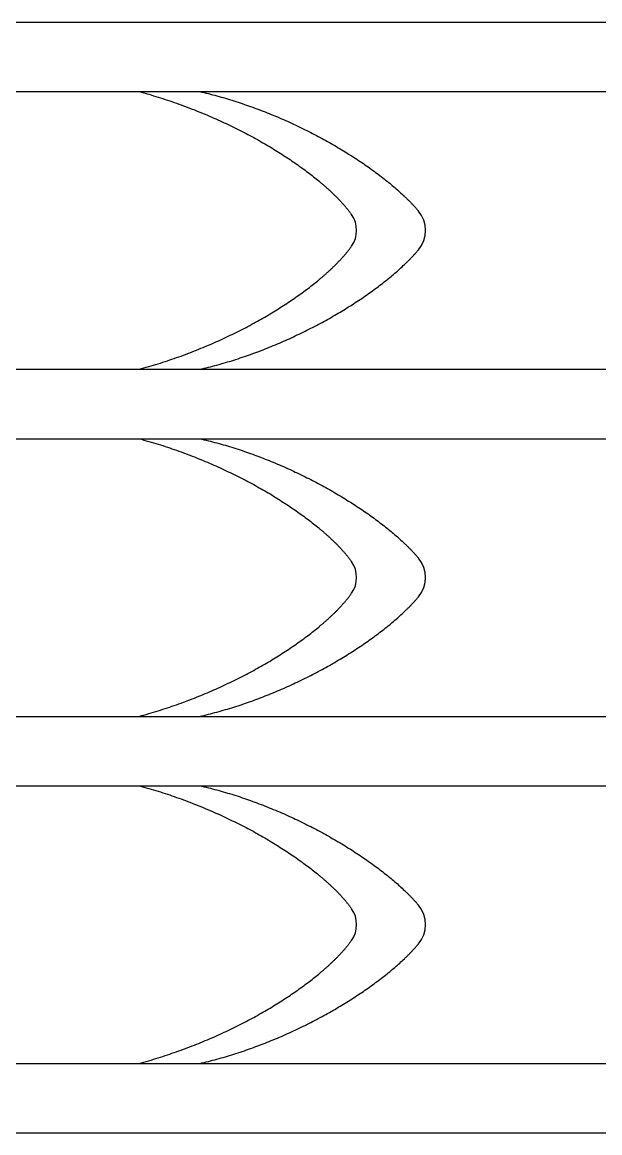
# Model space of a CAD drawing. Extents: x -111 to 2985, y -118 to 122.
# Drawn here: x 68.99 to 81.67, y -30.3 to -5.93 of the extents above; entities that cross this region are included whole.
import ezdxf

# ---------------------------------------------------------------- set-up
doc = ezdxf.new("R2010")
doc.units = 0
doc.layers.add('LAYER_03', color=5, linetype='CONTINUOUS')

msp = doc.modelspace()

# ---------------------------------------------------------------- linework, layer by layer
at = {"layer": 'LAYER_03'}
for points in [[(39.763, -5.931), (115.933, -5.931)], [(39.763, -7.454), (115.933, -7.454)], [(71.561, -7.454), (71.614, -7.468), (71.666, -7.483), (71.718, -7.498), (71.77, -7.513), (71.822, -7.528), (71.874, -7.543), (71.926, -7.559), (71.977, -7.575), (72.028, -7.591), (72.079, -7.607), (72.13, -7.624), (72.181, -7.64), (72.232, -7.657), (72.282, -7.674), (72.332, -7.692), (72.382, -7.709), (72.432, -7.727), (72.481, -7.745), (72.531, -7.763), (72.58, -7.781), (72.629, -7.799), (72.677, -7.818), (72.726, -7.837), (72.774, -7.855), (72.822, -7.874), (72.87, -7.894), (72.918, -7.913), (72.965, -7.933), (73.013, -7.952), (73.06, -7.972), (73.107, -7.992), (73.153, -8.012), (73.199, -8.033), (73.246, -8.053), (73.291, -8.073), (73.337, -8.094), (73.382, -8.115), (73.428, -8.136), (73.473, -8.157), (73.517, -8.178), (73.562, -8.199), (73.606, -8.221), (73.65, -8.242), (73.693, -8.264), (73.737, -8.285), (73.78, -8.307), (73.823, -8.329), (73.866, -8.351), (73.908, -8.373), (73.95, -8.395), (73.992, -8.418), (74.033, -8.44), (74.075, -8.462), (74.116, -8.485), (74.156, -8.508), (74.197, -8.53), (74.237, -8.553), (74.277, -8.576), (74.317, -8.599), (74.356, -8.621), (74.395, -8.644), (74.434, -8.667), (74.472, -8.69), (74.51, -8.714), (74.548, -8.737), (74.585, -8.76), (74.623, -8.783), (74.66, -8.806), (74.696, -8.83), (74.732, -8.853), (74.768, -8.876), (74.804, -8.9), (74.839, -8.923), (74.874, -8.947), (74.909, -8.97), (74.943, -8.993), (74.977, -9.017), (75.011, -9.04), (75.044, -9.064), (75.077, -9.087), (75.11, -9.111), (75.142, -9.134), (75.174, -9.158), (75.206, -9.181), (75.237, -9.204), (75.268, -9.228), (75.299, -9.251), (75.329, -9.274), (75.359, -9.298), (75.389, -9.321), (75.418, -9.344), (75.447, -9.367), (75.475, -9.391), (75.503, -9.414), (75.517, -9.425), (75.531, -9.437), (75.545, -9.448), (75.558, -9.46), (75.572, -9.471), (75.585, -9.483), (75.599, -9.494), (75.612, -9.506), (75.625, -9.517), (75.638, -9.529), (75.651, -9.54), (75.664, -9.551), (75.677, -9.563), (75.689, -9.574), (75.702, -9.586), (75.715, -9.597), (75.727, -9.608), (75.739, -9.619), (75.751, -9.631), (75.764, -9.642), (75.776, -9.653), (75.787, -9.664), (75.799, -9.676), (75.811, -9.687), (75.823, -9.698), (75.834, -9.709), (75.845, -9.72), (75.857, -9.731), (75.868, -9.742), (75.879, -9.753), (75.89, -9.764), (75.901, -9.775), (75.912, -9.786), (75.923, -9.797), (75.933, -9.808), (75.944, -9.819), (75.954, -9.83), (75.964, -9.841), (75.975, -9.852), (75.985, -9.863), (75.995, -9.873), (76.005, -9.884), (76.014, -9.895), (76.024, -9.906), (76.034, -9.916), (76.043, -9.927), (76.052, -9.937), (76.062, -9.948), (76.071, -9.959), (76.08, -9.969), (76.089, -9.98), (76.098, -9.99), (76.106, -10.001), (76.115, -10.011), (76.123, -10.021), (76.132, -10.032), (76.14, -10.042), (76.148, -10.052), (76.156, -10.062), (76.164, -10.073), (76.172, -10.083), (76.18, -10.093), (76.188, -10.103), (76.195, -10.113), (76.203, -10.123), (76.21, -10.133), (76.217, -10.143), (76.224, -10.153)], [(72.893, -7.454), (72.94, -7.465), (72.986, -7.476), (73.033, -7.487), (73.08, -7.498), (73.127, -7.51), (73.174, -7.522), (73.221, -7.535), (73.267, -7.547), (73.314, -7.56), (73.361, -7.573), (73.407, -7.586), (73.454, -7.6), (73.5, -7.614), (73.547, -7.628), (73.593, -7.642), (73.64, -7.657), (73.686, -7.671), (73.732, -7.686), (73.778, -7.701), (73.825, -7.717), (73.871, -7.733), (73.917, -7.748), (73.963, -7.764), (74.008, -7.781), (74.054, -7.797), (74.1, -7.814), (74.145, -7.831), (74.191, -7.848), (74.236, -7.865), (74.281, -7.883), (74.327, -7.9), (74.372, -7.918), (74.416, -7.936), (74.461, -7.954), (74.506, -7.973), (74.551, -7.991), (74.595, -8.01), (74.639, -8.029), (74.684, -8.048), (74.728, -8.067), (74.772, -8.087), (74.815, -8.106), (74.859, -8.126), (74.903, -8.146), (74.946, -8.166), (74.989, -8.186), (75.032, -8.206), (75.075, -8.227), (75.118, -8.247), (75.16, -8.268), (75.203, -8.289), (75.245, -8.31), (75.287, -8.331), (75.329, -8.352), (75.37, -8.374), (75.412, -8.395), (75.453, -8.417), (75.494, -8.439), (75.535, -8.46), (75.576, -8.482), (75.616, -8.504), (75.657, -8.527), (75.697, -8.549), (75.736, -8.571), (75.776, -8.594), (75.816, -8.616), (75.855, -8.639), (75.894, -8.662), (75.932, -8.684), (75.971, -8.707), (76.009, -8.73), (76.047, -8.753), (76.085, -8.776), (76.123, -8.8), (76.16, -8.823), (76.197, -8.846), (76.234, -8.87), (76.27, -8.893), (76.306, -8.916), (76.342, -8.94), (76.378, -8.964), (76.414, -8.987), (76.449, -9.011), (76.484, -9.035), (76.518, -9.058), (76.553, -9.082), (76.587, -9.106), (76.621, -9.13), (76.654, -9.154), (76.687, -9.178), (76.72, -9.202), (76.753, -9.226), (76.785, -9.25), (76.817, -9.274), (76.848, -9.298), (76.88, -9.322), (76.911, -9.346), (76.941, -9.37), (76.972, -9.394), (77.002, -9.418), (77.031, -9.442), (77.061, -9.466), (77.09, -9.489), (77.118, -9.513), (77.146, -9.537), (77.174, -9.561), (77.202, -9.585), (77.229, -9.609), (77.256, -9.633), (77.283, -9.657), (77.309, -9.681), (77.334, -9.704), (77.36, -9.728), (77.385, -9.752), (77.397, -9.763), (77.409, -9.775), (77.422, -9.787), (77.434, -9.799), (77.446, -9.811), (77.458, -9.822), (77.469, -9.834), (77.481, -9.846), (77.493, -9.858), (77.504, -9.869), (77.515, -9.881), (77.527, -9.893), (77.538, -9.904), (77.549, -9.916), (77.56, -9.927), (77.571, -9.939), (77.582, -9.951), (77.592, -9.962), (77.603, -9.974), (77.613, -9.985), (77.624, -9.997), (77.634, -10.008), (77.644, -10.02), (77.654, -10.031), (77.664, -10.043), (77.674, -10.054), (77.684, -10.065), (77.693, -10.077)], [(72.893, -13.548), (72.94, -13.537), (72.986, -13.526), (73.033, -13.515), (73.08, -13.503), (73.127, -13.491), (73.174, -13.479), (73.221, -13.467), (73.267, -13.454), (73.314, -13.441), (73.361, -13.428), (73.407, -13.415), (73.454, -13.402), (73.5, -13.388), (73.547, -13.374), (73.593, -13.359), (73.64, -13.345), (73.686, -13.33), (73.732, -13.315), (73.778, -13.3), (73.825, -13.285), (73.871, -13.269), (73.917, -13.253), (73.963, -13.237), (74.008, -13.221), (74.054, -13.204), (74.1, -13.188), (74.145, -13.171), (74.191, -13.154), (74.236, -13.136), (74.281, -13.119), (74.327, -13.101), (74.372, -13.083), (74.416, -13.065), (74.461, -13.047), (74.506, -13.029), (74.551, -13.01), (74.595, -12.991), (74.639, -12.973), (74.684, -12.954), (74.728, -12.934), (74.772, -12.915), (74.815, -12.895), (74.859, -12.876), (74.903, -12.856), (74.946, -12.836), (74.989, -12.816), (75.032, -12.795), (75.075, -12.775), (75.118, -12.754), (75.16, -12.733), (75.203, -12.713), (75.245, -12.692), (75.287, -12.67), (75.329, -12.649), (75.37, -12.628), (75.412, -12.606), (75.453, -12.585), (75.494, -12.563), (75.535, -12.541), (75.576, -12.519), (75.616, -12.497), (75.657, -12.475), (75.697, -12.453), (75.736, -12.43), (75.776, -12.408), (75.816, -12.385), (75.855, -12.363), (75.894, -12.34), (75.932, -12.317), (75.971, -12.294), (76.009, -12.271), (76.047, -12.248), (76.085, -12.225), (76.123, -12.202), (76.16, -12.179), (76.197, -12.155), (76.234, -12.132), (76.27, -12.109), (76.306, -12.085), (76.342, -12.061), (76.378, -12.038), (76.414, -12.014), (76.449, -11.991), (76.484, -11.967), (76.518, -11.943), (76.553, -11.919), (76.587, -11.895), (76.621, -11.872), (76.654, -11.848), (76.687, -11.824), (76.72, -11.8), (76.753, -11.776), (76.785, -11.752), (76.817, -11.728), (76.848, -11.704), (76.88, -11.68), (76.911, -11.656), (76.941, -11.632), (76.972, -11.608), (77.002, -11.584), (77.031, -11.56), (77.061, -11.536), (77.09, -11.512), (77.118, -11.488), (77.146, -11.464), (77.174, -11.44), (77.202, -11.416), (77.229, -11.392), (77.256, -11.369), (77.283, -11.345), (77.309, -11.321), (77.334, -11.297), (77.36, -11.273), (77.385, -11.25), (77.397, -11.238), (77.409, -11.226), (77.422, -11.214), (77.434, -11.203), (77.446, -11.191), (77.458, -11.179), (77.469, -11.167), (77.481, -11.156), (77.493, -11.144), (77.504, -11.132), (77.515, -11.121), (77.527, -11.109), (77.538, -11.097), (77.549, -11.086), (77.56, -11.074), (77.571, -11.062), (77.582, -11.051), (77.592, -11.039), (77.603, -11.028), (77.613, -11.016), (77.624, -11.005), (77.634, -10.993), (77.644, -10.982), (77.654, -10.97), (77.664, -10.959), (77.674, -10.947), (77.684, -10.936), (77.693, -10.925)], [(39.763, -13.548), (115.933, -13.548)], [(39.763, -15.071), (115.933, -15.071)], [(71.561, -15.071), (71.614, -15.085), (71.666, -15.1), (71.718, -15.115), (71.77, -15.13), (71.822, -15.145), (71.874, -15.16), (71.926, -15.176), (71.977, -15.192), (72.028, -15.208), (72.079, -15.224), (72.13, -15.241), (72.181, -15.257), (72.232, -15.274), (72.282, -15.291), (72.332, -15.309), (72.382, -15.326), (72.432, -15.344), (72.481, -15.362), (72.531, -15.38), (72.58, -15.398), (72.629, -15.416), (72.677, -15.435), (72.726, -15.454), (72.774, -15.472), (72.822, -15.491), (72.87, -15.511), (72.918, -15.53), (72.965, -15.55), (73.013, -15.569), (73.06, -15.589), (73.107, -15.609), (73.153, -15.629), (73.199, -15.65), (73.246, -15.67), (73.291, -15.69), (73.337, -15.711), (73.382, -15.732), (73.428, -15.753), (73.473, -15.774), (73.517, -15.795), (73.562, -15.816), (73.606, -15.838), (73.65, -15.859), (73.693, -15.881), (73.737, -15.902), (73.78, -15.924), (73.823, -15.946), (73.866, -15.968), (73.908, -15.99), (73.95, -16.012), (73.992, -16.035), (74.033, -16.057), (74.075, -16.079), (74.116, -16.102), (74.156, -16.125), (74.197, -16.147), (74.237, -16.17), (74.277, -16.193), (74.317, -16.216), (74.356, -16.238), (74.395, -16.261), (74.434, -16.284), (74.472, -16.307), (74.51, -16.331), (74.548, -16.354), (74.585, -16.377), (74.623, -16.4), (74.66, -16.423), (74.696, -16.447), (74.732, -16.47), (74.768, -16.493), (74.804, -16.517), (74.839, -16.54), (74.874, -16.564), (74.909, -16.587), (74.943, -16.61), (74.977, -16.634), (75.011, -16.657), (75.044, -16.681), (75.077, -16.704), (75.11, -16.728), (75.142, -16.751), (75.174, -16.775), (75.206, -16.798), (75.237, -16.821), (75.268, -16.845), (75.299, -16.868), (75.329, -16.891), (75.359, -16.915), (75.389, -16.938), (75.418, -16.961), (75.447, -16.984), (75.475, -17.008), (75.503, -17.031), (75.517, -17.042), (75.531, -17.054), (75.545, -17.065), (75.558, -17.077), (75.572, -17.088), (75.585, -17.1), (75.599, -17.111), (75.612, -17.123), (75.625, -17.134), (75.638, -17.146), (75.651, -17.157), (75.664, -17.168), (75.677, -17.18), (75.689, -17.191), (75.702, -17.203), (75.715, -17.214), (75.727, -17.225), (75.739, -17.236), (75.751, -17.248), (75.764, -17.259), (75.776, -17.27), (75.787, -17.281), (75.799, -17.293), (75.811, -17.304), (75.823, -17.315), (75.834, -17.326), (75.845, -17.337), (75.857, -17.348), (75.868, -17.359), (75.879, -17.37), (75.89, -17.381), (75.901, -17.392), (75.912, -17.403), (75.923, -17.414), (75.933, -17.425), (75.944, -17.436), (75.954, -17.447), (75.964, -17.458), (75.975, -17.469), (75.985, -17.48), (75.995, -17.49), (76.005, -17.501), (76.014, -17.512), (76.024, -17.523), (76.034, -17.533), (76.043, -17.544), (76.052, -17.554), (76.062, -17.565), (76.071, -17.576), (76.08, -17.586), (76.089, -17.597), (76.098, -17.607), (76.106, -17.618), (76.115, -17.628), (76.123, -17.638), (76.132, -17.649), (76.14, -17.659), (76.148, -17.669), (76.156, -17.679), (76.164, -17.69), (76.172, -17.7), (76.18, -17.71), (76.188, -17.72), (76.195, -17.73), (76.203, -17.74), (76.21, -17.75), (76.217, -17.76), (76.224, -17.77)], [(72.893, -15.071), (72.94, -15.082), (72.986, -15.093), (73.033, -15.104), (73.08, -15.115), (73.127, -15.127), (73.174, -15.139), (73.221, -15.152), (73.267, -15.164), (73.314, -15.177), (73.361, -15.19), (73.407, -15.203), (73.454, -15.217), (73.5, -15.231), (73.547, -15.245), (73.593, -15.259), (73.64, -15.274), (73.686, -15.288), (73.732, -15.303), (73.778, -15.318), (73.825, -15.334), (73.871, -15.35), (73.917, -15.365), (73.963, -15.381), (74.008, -15.398), (74.054, -15.414), (74.1, -15.431), (74.145, -15.448), (74.191, -15.465), (74.236, -15.482), (74.281, -15.5), (74.327, -15.517), (74.372, -15.535), (74.416, -15.553), (74.461, -15.571), (74.506, -15.59), (74.551, -15.608), (74.595, -15.627), (74.639, -15.646), (74.684, -15.665), (74.728, -15.684), (74.772, -15.704), (74.815, -15.723), (74.859, -15.743), (74.903, -15.763), (74.946, -15.783), (74.989, -15.803), (75.032, -15.823), (75.075, -15.844), (75.118, -15.864), (75.16, -15.885), (75.203, -15.906), (75.245, -15.927), (75.287, -15.948), (75.329, -15.969), (75.37, -15.991), (75.412, -16.012), (75.453, -16.034), (75.494, -16.056), (75.535, -16.077), (75.576, -16.099), (75.616, -16.121), (75.657, -16.144), (75.697, -16.166), (75.736, -16.188), (75.776, -16.211), (75.816, -16.233), (75.855, -16.256), (75.894, -16.279), (75.932, -16.301), (75.971, -16.324), (76.009, -16.347), (76.047, -16.37), (76.085, -16.393), (76.123, -16.417), (76.16, -16.44), (76.197, -16.463), (76.234, -16.487), (76.27, -16.51), (76.306, -16.533), (76.342, -16.557), (76.378, -16.581), (76.414, -16.604), (76.449, -16.628), (76.484, -16.652), (76.518, -16.675), (76.553, -16.699), (76.587, -16.723), (76.621, -16.747), (76.654, -16.771), (76.687, -16.795), (76.72, -16.819), (76.753, -16.843), (76.785, -16.867), (76.817, -16.891), (76.848, -16.915), (76.88, -16.939), (76.911, -16.963), (76.941, -16.987), (76.972, -17.011), (77.002, -17.035), (77.031, -17.059), (77.061, -17.083), (77.09, -17.106), (77.118, -17.13), (77.146, -17.154), (77.174, -17.178), (77.202, -17.202), (77.229, -17.226), (77.256, -17.25), (77.283, -17.274), (77.309, -17.298), (77.334, -17.321), (77.36, -17.345), (77.385, -17.369), (77.397, -17.38), (77.409, -17.392), (77.422, -17.404), (77.434, -17.416), (77.446, -17.428), (77.458, -17.439), (77.469, -17.451), (77.481, -17.463), (77.493, -17.475), (77.504, -17.486), (77.515, -17.498), (77.527, -17.51), (77.538, -17.521), (77.549, -17.533), (77.56, -17.544), (77.571, -17.556), (77.582, -17.568), (77.592, -17.579), (77.603, -17.591), (77.613, -17.602), (77.624, -17.614), (77.634, -17.625), (77.644, -17.637), (77.654, -17.648), (77.664, -17.66), (77.674, -17.671), (77.684, -17.682), (77.693, -17.694)], [(71.561, -21.165), (71.614, -21.15), (71.666, -21.136), (71.718, -21.121), (71.77, -21.106), (71.822, -21.091), (71.874, -21.075), (71.926, -21.06), (71.977, -21.044), (72.028, -21.028), (72.079, -21.011), (72.13, -20.995), (72.181, -20.978), (72.232, -20.961), (72.282, -20.944), (72.332, -20.927), (72.382, -20.909), (72.432, -20.892), (72.481, -20.874), (72.531, -20.856), (72.58, -20.838), (72.629, -20.819), (72.677, -20.801), (72.726, -20.782), (72.774, -20.763), (72.822, -20.744), (72.87, -20.725), (72.918, -20.705), (72.965, -20.686), (73.013, -20.666), (73.06, -20.646), (73.107, -20.626), (73.153, -20.606), (73.199, -20.586), (73.246, -20.566), (73.291, -20.545), (73.337, -20.524), (73.383, -20.504), (73.428, -20.483), (73.473, -20.462), (73.517, -20.44), (73.562, -20.419), (73.606, -20.398), (73.65, -20.376), (73.693, -20.355), (73.737, -20.333), (73.78, -20.311), (73.823, -20.289), (73.866, -20.267), (73.908, -20.245), (73.95, -20.223), (73.992, -20.201), (74.033, -20.178), (74.075, -20.156), (74.116, -20.133), (74.156, -20.111), (74.197, -20.088), (74.237, -20.066), (74.277, -20.043), (74.317, -20.02), (74.356, -19.997), (74.395, -19.974), (74.434, -19.951), (74.472, -19.928), (74.51, -19.905), (74.548, -19.882), (74.585, -19.859), (74.623, -19.835), (74.66, -19.812), (74.696, -19.789), (74.732, -19.765), (74.768, -19.742), (74.804, -19.719), (74.839, -19.695), (74.874, -19.672), (74.909, -19.648), (74.943, -19.625), (74.977, -19.602), (75.011, -19.578), (75.044, -19.555), (75.077, -19.531), (75.11, -19.508), (75.142, -19.484), (75.175, -19.461), (75.206, -19.437), (75.237, -19.414), (75.268, -19.391), (75.299, -19.367), (75.329, -19.344), (75.359, -19.321), (75.389, -19.297), (75.418, -19.274), (75.447, -19.251), (75.475, -19.228), (75.503, -19.205), (75.517, -19.193), (75.531, -19.182), (75.545, -19.17), (75.558, -19.159), (75.572, -19.147), (75.585, -19.136), (75.599, -19.124), (75.612, -19.113), (75.625, -19.101), (75.638, -19.09), (75.651, -19.078), (75.664, -19.067), (75.677, -19.056), (75.69, -19.044), (75.702, -19.033), (75.715, -19.022), (75.727, -19.01), (75.739, -18.999), (75.751, -18.988), (75.764, -18.976), (75.776, -18.965), (75.787, -18.954), (75.799, -18.943), (75.811, -18.932), (75.823, -18.92), (75.834, -18.909), (75.846, -18.898), (75.857, -18.887), (75.868, -18.876), (75.879, -18.865), (75.89, -18.854), (75.901, -18.843), (75.912, -18.832), (75.923, -18.821), (75.933, -18.81), (75.944, -18.799), (75.954, -18.788), (75.964, -18.777), (75.975, -18.767), (75.985, -18.756), (75.995, -18.745), (76.005, -18.734), (76.014, -18.724), (76.024, -18.713), (76.034, -18.702), (76.043, -18.692), (76.052, -18.681), (76.062, -18.67), (76.071, -18.66), (76.08, -18.649), (76.089, -18.639), (76.098, -18.628), (76.106, -18.618), (76.115, -18.608), (76.123, -18.597), (76.132, -18.587), (76.14, -18.576), (76.148, -18.566), (76.156, -18.556), (76.164, -18.546), (76.172, -18.536), (76.18, -18.525), (76.188, -18.515), (76.195, -18.505), (76.203, -18.495), (76.21, -18.485), (76.217, -18.475), (76.224, -18.465)], [(39.763, -21.165), (115.933, -21.165)], [(39.763, -22.688), (115.933, -22.688)], [(71.561, -22.688), (71.614, -22.702), (71.666, -22.717), (71.718, -22.732), (71.77, -22.747), (71.822, -22.762), (71.874, -22.777), (71.926, -22.793), (71.977, -22.809), (72.028, -22.825), (72.079, -22.841), (72.13, -22.858), (72.181, -22.874), (72.232, -22.891), (72.282, -22.908), (72.332, -22.926), (72.382, -22.943), (72.432, -22.961), (72.481, -22.979), (72.531, -22.997), (72.58, -23.015), (72.629, -23.033), (72.677, -23.052), (72.726, -23.071), (72.774, -23.089), (72.822, -23.108), (72.87, -23.128), (72.918, -23.147), (72.965, -23.167), (73.013, -23.186), (73.06, -23.206), (73.107, -23.226), (73.153, -23.246), (73.199, -23.267), (73.246, -23.287), (73.291, -23.307), (73.337, -23.328), (73.382, -23.349), (73.428, -23.37), (73.473, -23.391), (73.517, -23.412), (73.562, -23.433), (73.606, -23.455), (73.65, -23.476), (73.693, -23.498), (73.737, -23.519), (73.78, -23.541), (73.823, -23.563), (73.866, -23.585), (73.908, -23.607), (73.95, -23.629), (73.992, -23.652), (74.033, -23.674), (74.075, -23.696), (74.116, -23.719), (74.156, -23.742), (74.197, -23.764), (74.237, -23.787), (74.277, -23.81), (74.317, -23.833), (74.356, -23.855), (74.395, -23.878), (74.434, -23.901), (74.472, -23.924), (74.51, -23.948), (74.548, -23.971), (74.585, -23.994), (74.623, -24.017), (74.66, -24.04), (74.696, -24.064), (74.732, -24.087), (74.768, -24.11), (74.804, -24.134), (74.839, -24.157), (74.874, -24.181), (74.909, -24.204), (74.943, -24.227), (74.977, -24.251), (75.011, -24.274), (75.044, -24.298), (75.077, -24.321), (75.11, -24.345), (75.142, -24.368), (75.174, -24.392), (75.206, -24.415), (75.237, -24.438), (75.268, -24.462), (75.299, -24.485), (75.329, -24.508), (75.359, -24.532), (75.389, -24.555), (75.418, -24.578), (75.447, -24.601), (75.475, -24.625), (75.503, -24.648), (75.517, -24.659), (75.531, -24.671), (75.545, -24.682), (75.558, -24.694), (75.572, -24.705), (75.585, -24.717), (75.599, -24.728), (75.612, -24.74), (75.625, -24.751), (75.638, -24.763), (75.651, -24.774), (75.664, -24.785), (75.677, -24.797), (75.689, -24.808), (75.702, -24.82), (75.715, -24.831), (75.727, -24.842), (75.739, -24.853), (75.751, -24.865), (75.764, -24.876), (75.776, -24.887), (75.787, -24.898), (75.799, -24.91), (75.811, -24.921), (75.823, -24.932), (75.834, -24.943), (75.845, -24.954), (75.857, -24.965), (75.868, -24.976), (75.879, -24.987), (75.89, -24.998), (75.901, -25.009), (75.912, -25.02), (75.923, -25.031), (75.933, -25.042), (75.944, -25.053), (75.954, -25.064), (75.964, -25.075), (75.975, -25.086), (75.985, -25.097), (75.995, -25.107), (76.005, -25.118), (76.014, -25.129), (76.024, -25.14), (76.034, -25.15), (76.043, -25.161), (76.052, -25.171), (76.062, -25.182), (76.071, -25.193), (76.08, -25.203), (76.089, -25.214), (76.098, -25.224), (76.106, -25.235), (76.115, -25.245), (76.123, -25.255), (76.132, -25.266), (76.14, -25.276), (76.148, -25.286), (76.156, -25.296), (76.164, -25.307), (76.172, -25.317), (76.18, -25.327), (76.188, -25.337), (76.195, -25.347), (76.203, -25.357), (76.21, -25.367), (76.217, -25.377), (76.224, -25.387)], [(72.893, -22.688), (72.94, -22.699), (72.986, -22.71), (73.033, -22.721), (73.08, -22.732), (73.127, -22.744), (73.174, -22.756), (73.221, -22.769), (73.267, -22.781), (73.314, -22.794), (73.361, -22.807), (73.407, -22.82), (73.454, -22.834), (73.5, -22.848), (73.547, -22.862), (73.593, -22.876), (73.64, -22.891), (73.686, -22.905), (73.732, -22.92), (73.778, -22.935), (73.825, -22.951), (73.871, -22.967), (73.917, -22.982), (73.963, -22.998), (74.008, -23.015), (74.054, -23.031), (74.1, -23.048), (74.145, -23.065), (74.191, -23.082), (74.236, -23.099), (74.281, -23.117), (74.327, -23.134), (74.372, -23.152), (74.416, -23.17), (74.461, -23.188), (74.506, -23.207), (74.551, -23.225), (74.595, -23.244), (74.639, -23.263), (74.684, -23.282), (74.728, -23.301), (74.772, -23.321), (74.815, -23.34), (74.859, -23.36), (74.903, -23.38), (74.946, -23.4), (74.989, -23.42), (75.032, -23.44), (75.075, -23.461), (75.118, -23.481), (75.16, -23.502), (75.203, -23.523), (75.245, -23.544), (75.287, -23.565), (75.329, -23.586), (75.37, -23.608), (75.412, -23.629), (75.453, -23.651), (75.494, -23.673), (75.535, -23.694), (75.576, -23.716), (75.616, -23.738), (75.657, -23.761), (75.697, -23.783), (75.736, -23.805), (75.776, -23.828), (75.816, -23.85), (75.855, -23.873), (75.894, -23.896), (75.932, -23.918), (75.971, -23.941), (76.009, -23.964), (76.047, -23.987), (76.085, -24.01), (76.123, -24.034), (76.16, -24.057), (76.197, -24.08), (76.234, -24.104), (76.27, -24.127), (76.306, -24.15), (76.342, -24.174), (76.378, -24.198), (76.414, -24.221), (76.449, -24.245), (76.484, -24.269), (76.518, -24.292), (76.553, -24.316), (76.587, -24.34), (76.621, -24.364), (76.654, -24.388), (76.687, -24.412), (76.72, -24.436), (76.753, -24.46), (76.785, -24.484), (76.817, -24.508), (76.848, -24.532), (76.88, -24.556), (76.911, -24.58), (76.941, -24.604), (76.972, -24.628), (77.002, -24.652), (77.031, -24.676), (77.061, -24.7), (77.09, -24.723), (77.118, -24.747), (77.146, -24.771), (77.174, -24.795), (77.202, -24.819), (77.229, -24.843), (77.256, -24.867), (77.283, -24.891), (77.309, -24.915), (77.334, -24.938), (77.36, -24.962), (77.385, -24.986), (77.397, -24.997), (77.409, -25.009), (77.422, -25.021), (77.434, -25.033), (77.446, -25.045), (77.458, -25.056), (77.469, -25.068), (77.481, -25.08), (77.493, -25.092), (77.504, -25.103), (77.515, -25.115), (77.527, -25.127), (77.538, -25.138), (77.549, -25.15), (77.56, -25.161), (77.571, -25.173), (77.582, -25.185), (77.592, -25.196), (77.603, -25.208), (77.613, -25.219), (77.624, -25.231), (77.634, -25.242), (77.644, -25.254), (77.654, -25.265), (77.664, -25.277), (77.674, -25.288), (77.684, -25.299), (77.693, -25.311)], [(71.561, -28.782), (71.614, -28.767), (71.666, -28.753), (71.718, -28.738), (71.77, -28.723), (71.822, -28.708), (71.874, -28.692), (71.926, -28.677), (71.977, -28.661), (72.028, -28.645), (72.079, -28.628), (72.13, -28.612), (72.181, -28.595), (72.232, -28.578), (72.282, -28.561), (72.332, -28.544), (72.382, -28.526), (72.432, -28.509), (72.481, -28.491), (72.531, -28.473), (72.58, -28.455), (72.629, -28.436), (72.677, -28.418), (72.726, -28.399), (72.774, -28.38), (72.822, -28.361), (72.87, -28.342), (72.918, -28.322), (72.965, -28.303), (73.013, -28.283), (73.06, -28.263), (73.107, -28.243), (73.153, -28.223), (73.199, -28.203), (73.246, -28.183), (73.291, -28.162), (73.337, -28.141), (73.383, -28.121), (73.428, -28.1), (73.473, -28.079), (73.517, -28.057), (73.562, -28.036), (73.606, -28.015), (73.65, -27.993), (73.693, -27.972), (73.737, -27.95), (73.78, -27.928), (73.823, -27.906), (73.866, -27.884), (73.908, -27.862), (73.95, -27.84), (73.992, -27.818), (74.033, -27.795), (74.075, -27.773), (74.116, -27.75), (74.156, -27.728), (74.197, -27.705), (74.237, -27.683), (74.277, -27.66), (74.317, -27.637), (74.356, -27.614), (74.395, -27.591), (74.434, -27.568), (74.472, -27.545), (74.51, -27.522), (74.548, -27.499), (74.585, -27.476), (74.623, -27.452), (74.66, -27.429), (74.696, -27.406), (74.732, -27.382), (74.768, -27.359), (74.804, -27.336), (74.839, -27.312), (74.874, -27.289), (74.909, -27.265), (74.943, -27.242), (74.977, -27.219), (75.011, -27.195), (75.044, -27.172), (75.077, -27.148), (75.11, -27.125), (75.142, -27.101), (75.175, -27.078), (75.206, -27.054), (75.237, -27.031), (75.268, -27.008), (75.299, -26.984), (75.329, -26.961), (75.359, -26.938), (75.389, -26.914), (75.418, -26.891), (75.447, -26.868), (75.475, -26.845), (75.503, -26.822), (75.517, -26.81), (75.531, -26.799), (75.545, -26.787), (75.558, -26.776), (75.572, -26.764), (75.585, -26.753), (75.599, -26.741), (75.612, -26.73), (75.625, -26.718), (75.638, -26.707), (75.651, -26.695), (75.664, -26.684), (75.677, -26.673), (75.69, -26.661), (75.702, -26.65), (75.715, -26.639), (75.727, -26.627), (75.739, -26.616), (75.751, -26.605), (75.764, -26.593), (75.776, -26.582), (75.787, -26.571), (75.799, -26.56), (75.811, -26.549), (75.823, -26.537), (75.834, -26.526), (75.846, -26.515), (75.857, -26.504), (75.868, -26.493), (75.879, -26.482), (75.89, -26.471), (75.901, -26.46), (75.912, -26.449), (75.923, -26.438), (75.933, -26.427), (75.944, -26.416), (75.954, -26.405), (75.964, -26.394), (75.975, -26.384), (75.985, -26.373), (75.995, -26.362), (76.005, -26.351), (76.014, -26.341), (76.024, -26.33), (76.034, -26.319), (76.043, -26.309), (76.052, -26.298), (76.062, -26.287), (76.071, -26.277), (76.08, -26.266), (76.089, -26.256), (76.098, -26.245), (76.106, -26.235), (76.115, -26.225), (76.123, -26.214), (76.132, -26.204), (76.14, -26.193), (76.148, -26.183), (76.156, -26.173), (76.164, -26.163), (76.172, -26.153), (76.18, -26.142), (76.188, -26.132), (76.195, -26.122), (76.203, -26.112), (76.21, -26.102), (76.217, -26.092), (76.224, -26.082)], [(39.763, -28.782), (115.933, -28.782)], [(39.763, -30.305), (115.933, -30.305)]]:
    msp.add_lwpolyline(points, dxfattribs=at)
for points in [[(71.561, -13.548), (71.614, -13.533), (71.666, -13.519), (71.718, -13.504), (71.77, -13.489), (71.822, -13.474), (71.874, -13.458), (71.926, -13.443), (71.977, -13.427), (72.028, -13.411), (72.079, -13.394), (72.13, -13.378), (72.181, -13.361), (72.232, -13.344), (72.282, -13.327), (72.332, -13.31), (72.382, -13.292), (72.432, -13.275), (72.481, -13.257), (72.531, -13.239), (72.58, -13.221), (72.629, -13.202), (72.677, -13.184), (72.726, -13.165), (72.774, -13.146), (72.822, -13.127), (72.87, -13.108), (72.918, -13.088), (72.965, -13.069), (73.013, -13.049), (73.06, -13.029), (73.107, -13.009), (73.153, -12.989), (73.199, -12.969), (73.246, -12.949), (73.291, -12.928), (73.337, -12.907), (73.383, -12.887), (73.428, -12.866), (73.473, -12.845), (73.517, -12.823), (73.562, -12.802), (73.606, -12.781), (73.65, -12.759), (73.693, -12.738), (73.737, -12.716), (73.78, -12.694), (73.823, -12.672), (73.866, -12.65), (73.908, -12.628), (73.95, -12.606), (73.992, -12.584), (74.033, -12.561), (74.075, -12.539), (74.116, -12.516), (74.156, -12.494), (74.197, -12.471), (74.237, -12.449), (74.277, -12.426), (74.317, -12.403), (74.356, -12.38), (74.395, -12.357), (74.434, -12.334), (74.472, -12.311), (74.51, -12.288), (74.548, -12.265), (74.585, -12.242), (74.623, -12.218), (74.66, -12.195), (74.696, -12.172), (74.732, -12.148), (74.768, -12.125), (74.804, -12.102), (74.839, -12.078), (74.874, -12.055), (74.909, -12.031), (74.943, -12.008), (74.977, -11.985), (75.011, -11.961), (75.044, -11.938), (75.077, -11.914), (75.11, -11.891), (75.142, -11.867), (75.175, -11.844), (75.206, -11.82), (75.237, -11.797), (75.268, -11.774), (75.299, -11.75), (75.329, -11.727), (75.359, -11.704), (75.389, -11.68), (75.418, -11.657), (75.447, -11.634), (75.475, -11.611), (75.503, -11.588), (75.517, -11.576), (75.531, -11.565), (75.545, -11.553), (75.558, -11.542), (75.572, -11.53), (75.585, -11.519), (75.599, -11.507), (75.612, -11.496), (75.625, -11.484), (75.638, -11.473), (75.651, -11.461), (75.664, -11.45), (75.677, -11.439), (75.69, -11.427), (75.702, -11.416), (75.715, -11.405), (75.727, -11.393), (75.739, -11.382), (75.751, -11.371), (75.764, -11.359), (75.776, -11.348), (75.787, -11.337), (75.799, -11.326), (75.811, -11.315), (75.823, -11.303), (75.834, -11.292), (75.846, -11.281), (75.857, -11.27), (75.868, -11.259), (75.879, -11.248), (75.89, -11.237), (75.901, -11.226), (75.912, -11.215), (75.923, -11.204), (75.933, -11.193), (75.944, -11.182), (75.954, -11.171), (75.964, -11.16), (75.975, -11.15), (75.985, -11.139), (75.995, -11.128), (76.005, -11.117), (76.014, -11.107), (76.024, -11.096), (76.034, -11.085), (76.043, -11.075), (76.052, -11.064), (76.062, -11.053), (76.071, -11.043), (76.08, -11.032), (76.089, -11.022), (76.098, -11.011), (76.106, -11.001), (76.115, -10.991), (76.123, -10.98), (76.132, -10.97), (76.14, -10.959), (76.148, -10.949), (76.156, -10.939), (76.164, -10.929), (76.172, -10.919), (76.18, -10.908), (76.188, -10.898), (76.195, -10.888), (76.203, -10.878), (76.21, -10.868), (76.217, -10.858), (76.224, -10.848, 0.318788), (76.224, -10.153)], [(77.693, -10.925, 0.365343), (77.693, -10.077)], [(72.893, -21.165), (72.94, -21.154), (72.986, -21.143), (73.033, -21.132), (73.08, -21.12), (73.127, -21.108), (73.174, -21.096), (73.221, -21.084), (73.267, -21.071), (73.314, -21.058), (73.361, -21.045), (73.407, -21.032), (73.454, -21.018), (73.5, -21.005), (73.547, -20.991), (73.593, -20.976), (73.64, -20.962), (73.686, -20.947), (73.732, -20.932), (73.778, -20.917), (73.825, -20.902), (73.871, -20.886), (73.917, -20.87), (73.963, -20.854), (74.008, -20.838), (74.054, -20.821), (74.1, -20.805), (74.145, -20.788), (74.191, -20.771), (74.236, -20.753), (74.281, -20.736), (74.327, -20.718), (74.372, -20.7), (74.416, -20.682), (74.461, -20.664), (74.506, -20.646), (74.551, -20.627), (74.595, -20.608), (74.639, -20.59), (74.684, -20.571), (74.728, -20.551), (74.772, -20.532), (74.815, -20.512), (74.859, -20.493), (74.903, -20.473), (74.946, -20.453), (74.989, -20.433), (75.032, -20.412), (75.075, -20.392), (75.118, -20.371), (75.16, -20.35), (75.203, -20.33), (75.245, -20.309), (75.287, -20.287), (75.329, -20.266), (75.37, -20.245), (75.412, -20.223), (75.453, -20.202), (75.494, -20.18), (75.535, -20.158), (75.576, -20.136), (75.616, -20.114), (75.657, -20.092), (75.697, -20.07), (75.736, -20.047), (75.776, -20.025), (75.816, -20.002), (75.855, -19.98), (75.894, -19.957), (75.932, -19.934), (75.971, -19.911), (76.009, -19.888), (76.047, -19.865), (76.085, -19.842), (76.123, -19.819), (76.16, -19.796), (76.197, -19.772), (76.234, -19.749), (76.27, -19.726), (76.306, -19.702), (76.342, -19.678), (76.378, -19.655), (76.414, -19.631), (76.449, -19.608), (76.484, -19.584), (76.518, -19.56), (76.553, -19.536), (76.587, -19.512), (76.621, -19.489), (76.654, -19.465), (76.687, -19.441), (76.72, -19.417), (76.753, -19.393), (76.785, -19.369), (76.817, -19.345), (76.848, -19.321), (76.88, -19.297), (76.911, -19.273), (76.941, -19.249), (76.972, -19.225), (77.002, -19.201), (77.031, -19.177), (77.061, -19.153), (77.09, -19.129), (77.118, -19.105), (77.146, -19.081), (77.174, -19.057), (77.202, -19.033), (77.229, -19.009), (77.256, -18.986), (77.283, -18.962), (77.309, -18.938), (77.334, -18.914), (77.36, -18.89), (77.385, -18.867), (77.397, -18.855), (77.409, -18.843), (77.422, -18.831), (77.434, -18.82), (77.446, -18.808), (77.458, -18.796), (77.469, -18.784), (77.481, -18.773), (77.493, -18.761), (77.504, -18.749), (77.515, -18.738), (77.527, -18.726), (77.538, -18.714), (77.549, -18.703), (77.56, -18.691), (77.571, -18.679), (77.582, -18.668), (77.592, -18.656), (77.603, -18.645), (77.613, -18.633), (77.624, -18.622), (77.634, -18.61), (77.644, -18.599), (77.654, -18.587), (77.664, -18.576), (77.674, -18.564), (77.684, -18.553), (77.693, -18.542, 0.365343), (77.693, -17.694)], [(76.224, -18.465, 0.318788), (76.224, -17.77)], [(72.893, -28.782), (72.94, -28.771), (72.986, -28.76), (73.033, -28.749), (73.08, -28.737), (73.127, -28.725), (73.174, -28.713), (73.221, -28.701), (73.267, -28.688), (73.314, -28.675), (73.361, -28.662), (73.407, -28.649), (73.454, -28.635), (73.5, -28.622), (73.547, -28.608), (73.593, -28.593), (73.64, -28.579), (73.686, -28.564), (73.732, -28.549), (73.778, -28.534), (73.825, -28.519), (73.871, -28.503), (73.917, -28.487), (73.963, -28.471), (74.008, -28.455), (74.054, -28.438), (74.1, -28.422), (74.145, -28.405), (74.191, -28.388), (74.236, -28.37), (74.281, -28.353), (74.327, -28.335), (74.372, -28.317), (74.416, -28.299), (74.461, -28.281), (74.506, -28.263), (74.551, -28.244), (74.595, -28.225), (74.639, -28.207), (74.684, -28.188), (74.728, -28.168), (74.772, -28.149), (74.815, -28.129), (74.859, -28.11), (74.903, -28.09), (74.946, -28.07), (74.989, -28.05), (75.032, -28.029), (75.075, -28.009), (75.118, -27.988), (75.16, -27.967), (75.203, -27.947), (75.245, -27.926), (75.287, -27.904), (75.329, -27.883), (75.37, -27.862), (75.412, -27.84), (75.453, -27.819), (75.494, -27.797), (75.535, -27.775), (75.576, -27.753), (75.616, -27.731), (75.657, -27.709), (75.697, -27.687), (75.736, -27.664), (75.776, -27.642), (75.816, -27.619), (75.855, -27.597), (75.894, -27.574), (75.932, -27.551), (75.971, -27.528), (76.009, -27.505), (76.047, -27.482), (76.085, -27.459), (76.123, -27.436), (76.16, -27.413), (76.197, -27.389), (76.234, -27.366), (76.27, -27.343), (76.306, -27.319), (76.342, -27.295), (76.378, -27.272), (76.414, -27.248), (76.449, -27.225), (76.484, -27.201), (76.518, -27.177), (76.553, -27.153), (76.587, -27.129), (76.621, -27.106), (76.654, -27.082), (76.687, -27.058), (76.72, -27.034), (76.753, -27.01), (76.785, -26.986), (76.817, -26.962), (76.848, -26.938), (76.88, -26.914), (76.911, -26.89), (76.941, -26.866), (76.972, -26.842), (77.002, -26.818), (77.031, -26.794), (77.061, -26.77), (77.09, -26.746), (77.118, -26.722), (77.146, -26.698), (77.174, -26.674), (77.202, -26.65), (77.229, -26.626), (77.256, -26.603), (77.283, -26.579), (77.309, -26.555), (77.334, -26.531), (77.36, -26.507), (77.385, -26.484), (77.397, -26.472), (77.409, -26.46), (77.422, -26.448), (77.434, -26.437), (77.446, -26.425), (77.458, -26.413), (77.469, -26.401), (77.481, -26.39), (77.493, -26.378), (77.504, -26.366), (77.515, -26.355), (77.527, -26.343), (77.538, -26.331), (77.549, -26.32), (77.56, -26.308), (77.571, -26.296), (77.582, -26.285), (77.592, -26.273), (77.603, -26.262), (77.613, -26.25), (77.624, -26.239), (77.634, -26.227), (77.644, -26.216), (77.654, -26.204), (77.664, -26.193), (77.674, -26.181), (77.684, -26.17), (77.693, -26.159, 0.365343), (77.693, -25.311)], [(76.224, -26.082, 0.318788), (76.224, -25.387)]]:
    msp.add_lwpolyline(points, format="xyb", dxfattribs=at)

doc.saveas('drawing.dxf')
